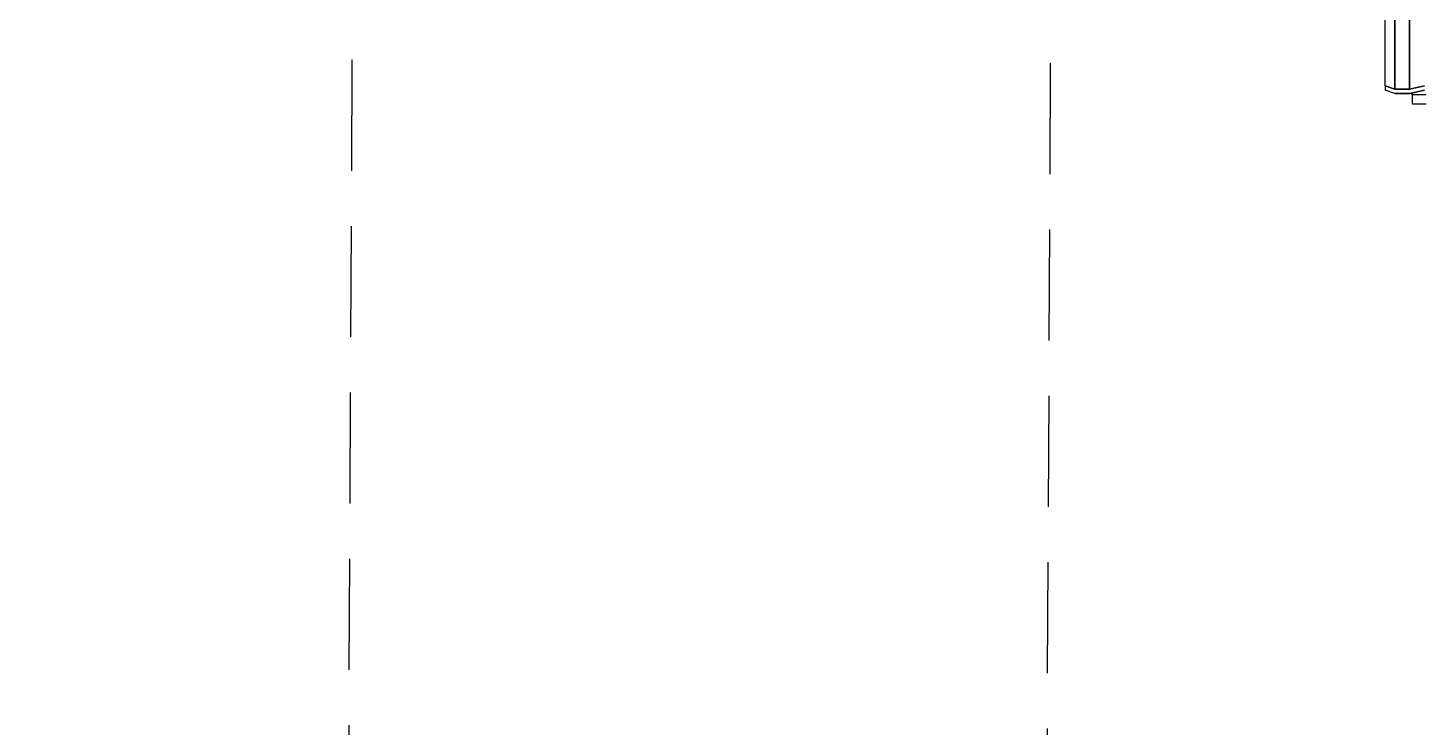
# Model space of a CAD drawing. Header units: millimetres. Extents: x -4997 to -4876, y -8737 to -8661.
# Drawn here: x -4942.05 to -4934.07, y -8713.15 to -8709.14 of the extents above; entities that cross this region are included whole.
import ezdxf

# ---------------------------------------------------------------- set-up
doc = ezdxf.new("R2010")
doc.units = ezdxf.units.MM
doc.header["$LTSCALE"] = 0.1
doc.linetypes.add('HIDDEN', pattern=[9.525, 6.35, -3.175])
for name, color, linetype in [('cobertura nova', 4, 'Continuous'), ('hachuras cobertura', 251, 'Continuous'), ('imagem', 7, 'Continuous'), ('layout cobertura', 251, 'Continuous')]:
    doc.layers.add(name, color=color, linetype=linetype)
picture_1 = doc.add_image_def('image1.jpg', size_in_pixel=(1920, 1080))

msp = doc.modelspace()

# ---------------------------------------------------------------- linework, layer by layer
at = {"layer": 'cobertura nova'}
for p, q in [((-4934.2816, -8709.4765), (-4934.2815, -8703.0484)), ((-4934.2816, -8709.4765), (-4934.2814, -8709.5004)), ((-4934.2816, -8709.4765), (-4934.2263, -8709.4951)), ((-4934.2263, -8709.4951), (-4934.2816, -8709.4765)), ((-4934.2261, -8709.519), (-4934.2814, -8709.5004)), ((-4934.2263, -8709.4951), (-4934.1405, -8709.4951)), ((-4934.1405, -8709.4951), (-4934.2263, -8709.4951)), ((-4934.1404, -8709.519), (-4934.2261, -8709.519)), ((-4934.2261, -8709.519), (-4934.1404, -8709.519)), ((-4934.1405, -8709.4951), (-4934.0548, -8709.4765)), ((-4934.0548, -8709.4765), (-4934.1405, -8709.4951)), ((-4934.1404, -8709.4951), (-4934.1404, -8709.4951)), ((-4934.1404, -8709.4951), (-4934.1404, -8709.4951)), ((-4934.0547, -8709.5004), (-4934.1404, -8709.519)), ((-4934.1404, -8709.519), (-4934.0547, -8709.5004)), ((-4934.1262, -8709.5275), (-4934.1262, -8709.5159)), ((-4934.1262, -8709.5275), (-4934.1262, -8709.5786)), ((-4934.0462, -8709.5275), (-4934.1262, -8709.5275)), ((-4934.1262, -8709.5786), (-4934.0462, -8709.5786))]:
    msp.add_line(p, q, dxfattribs=at)
at = {"layer": 'hachuras cobertura'}
for p, q in [((-4934.2262, -8703.0484), (-4934.2263, -8709.4951)), ((-4934.2263, -8709.4951), (-4934.2262, -8703.0484)), ((-4934.1405, -8709.4951), (-4934.1405, -8703.0484)), ((-4934.1405, -8703.0484), (-4934.1405, -8709.4951))]:
    msp.add_line(p, q, dxfattribs=at)
at = {"layer": 'layout cobertura', "linetype": 'HIDDEN'}
for p, q in [((-4940.3311, -8736.6315), (-4940.0048, -8670.3714)), ((-4936.3311, -8736.6512), (-4936.0049, -8670.3911))]:
    msp.add_line(p, q, dxfattribs=at)

# ---------------------------------------------------------------- pictures from other files: only their frames are drawn
at = {"layer": 'imagem'}
image = msp.add_image(picture_1, insert=(-4995.0367, -8736.0525), size_in_units=(116.4021, 65.4762), dxfattribs=at)
image.dxf.flags = 7

doc.saveas('drawing.dxf')
